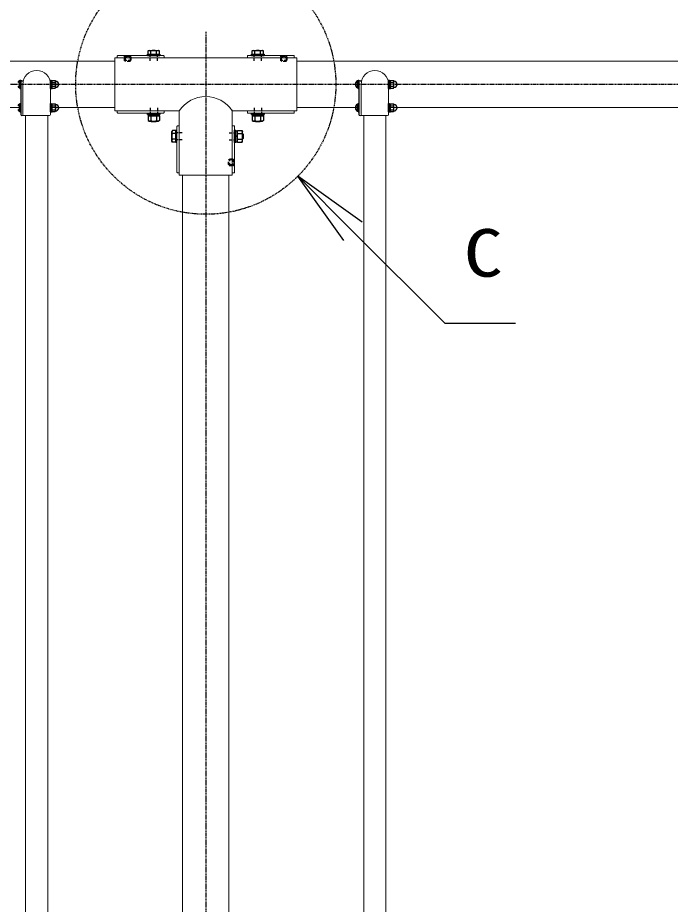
# Model space of a CAD drawing. Units: millimetres at full size; details may follow other scales. Extents: x -19540 to 57, y -990 to 13350.
# Drawn here: x -14511 to -13257, y 4873 to 6578 of the extents above; entities that cross this region are included whole.
import ezdxf
from ezdxf.enums import TextEntityAlignment as Align

# ---------------------------------------------------------------- set-up
doc = ezdxf.new("R2010")
doc.units = ezdxf.units.MM
for name, pattern in [('USER2', [6, 3, -1, 1, -1]), ('USER3', [8, 3, -1, 1, -1, 1, -1]), ('USER4', [8, 5, -3])]:
    doc.linetypes.add(name, pattern=pattern)
doc.layers.add('線', color=2, linetype='Continuous', lineweight=25)
doc.layers.add('補助', color=2, linetype='Continuous', lineweight=13)
doc.styles.add('ＭＳ ゴシック', font='')
doc.styles.get('ＭＳ ゴシック').set_extended_font_data('MS Gothic')

msp = doc.modelspace()

# ---------------------------------------------------------------- linework, layer by layer
at = {"layer": '線', "color": 20, "linetype": 'USER2'}
for p, q in [((-14150, 6550.8), (-14150, 3500)), ((-10769, 6450), (-17531, 6450))]:
    msp.add_line(p, q, dxfattribs=at)
at = {"layer": '線'}
for p, q in [((-14260.97, 6514.163), (-14259, 6515.3)), ((-14259, 6515.3), (-14241, 6515.3)), ((-14239.03, 6514.163), (-14241, 6515.3)), ((-14060.97, 6514.163), (-14059, 6515.3)), ((-14059, 6515.3), (-14041, 6515.3)), ((-14039.03, 6514.163), (-14041, 6515.3)), ((-14262, 6507.8), (-14238, 6507.8)), ((-14262, 6505.3), (-14262, 6507.8)), ((-14262, 6505.3), (-14238, 6505.3)), ((-14260.97, 6507.8), (-14260.97, 6514.163)), ((-14260.97, 6507.8), (-14239.03, 6507.8)), ((-14255.485, 6507.8), (-14255.485, 6514.163)), ((-14244.515, 6507.8), (-14244.515, 6514.163)), ((-14239.03, 6507.8), (-14239.03, 6514.163)), ((-14238, 6507.8), (-14238, 6505.3)), ((-14062, 6507.8), (-14038, 6507.8)), ((-14062, 6505.3), (-14062, 6507.8)), ((-14062, 6505.3), (-14038, 6505.3)), ((-14060.97, 6507.8), (-14060.97, 6514.163)), ((-14060.97, 6507.8), (-14039.03, 6507.8)), ((-14055.485, 6507.8), (-14055.485, 6514.163)), ((-14044.515, 6507.8), (-14044.515, 6514.163)), ((-14039.03, 6507.8), (-14039.03, 6514.163)), ((-14038, 6507.8), (-14038, 6505.3)), ((-14508.1, 6456.9), (-14507.1, 6456.9)), ((-14508.1, 6443.1), (-14508.1, 6456.9)), ((-14507.1, 6458), (-14505.5, 6458)), ((-14507.1, 6442), (-14507.1, 6458)), ((-14507.1, 6443.1), (-14507.1, 6456.9)), ((-14505.5, 6458), (-14505.5, 6442)), ((-14505.5, 6455), (-14505.5, 6392)), ((-14503.5, 6457), (-14500.559, 6457)), ((-14448.5, 6458), (-14446.9, 6458)), ((-14448.5, 6442), (-14448.5, 6458)), ((-14446.9, 6458), (-14446.9, 6442)), ((-14446.9, 6442.3), (-14446.9, 6457.7)), ((-14446.9, 6457.7), (-14444.9, 6457.7)), ((-14444.9, 6450.682), (-14446.9, 6450.146)), ((-14444.9, 6449.854), (-14446.9, 6449.318)), ((-14444.9, 6442.3), (-14444.9, 6457.7)), ((-14444.9, 6457.506), (-14439.125, 6457.506)), ((-14444.9, 6442.494), (-14444.9, 6457.506)), ((-14444.9, 6453.753), (-14439.125, 6453.753)), ((-14439.125, 6457.506), (-14438.4, 6456.25)), ((-14438.4, 6443.75), (-14438.4, 6456.25)), ((-13861.35, 6446.5), (-13861.35, 6453.5)), ((-13858.1, 6456.9), (-13857.1, 6456.9)), ((-13858.1, 6443.1), (-13858.1, 6456.9)), ((-13857.1, 6458), (-13855.5, 6458)), ((-13857.1, 6442), (-13857.1, 6458)), ((-13857.1, 6443.1), (-13857.1, 6456.9)), ((-13855.5, 6458), (-13855.5, 6442)), ((-13855.5, 6455), (-13855.5, 6392)), ((-13853.5, 6457), (-13850.559, 6457)), ((-13798.5, 6458), (-13796.9, 6458)), ((-13798.5, 6442), (-13798.5, 6458)), ((-13796.9, 6458), (-13796.9, 6442)), ((-13796.9, 6442.3), (-13796.9, 6457.7)), ((-13796.9, 6457.7), (-13794.9, 6457.7)), ((-13794.9, 6450.682), (-13796.9, 6450.146)), ((-13794.9, 6449.854), (-13796.9, 6449.318)), ((-13794.9, 6442.3), (-13794.9, 6457.7)), ((-13794.9, 6457.506), (-13789.125, 6457.506)), ((-13794.9, 6442.494), (-13794.9, 6457.506)), ((-13794.9, 6453.753), (-13789.125, 6453.753)), ((-13789.125, 6457.506), (-13788.4, 6456.25)), ((-13788.4, 6443.75), (-13788.4, 6456.25)), ((-14508.1, 6443.1), (-14507.1, 6443.1)), ((-14507.1, 6442), (-14505.5, 6442)), ((-14448.5, 6442), (-14446.9, 6442)), ((-14446.9, 6442.3), (-14444.9, 6442.3)), ((-14444.9, 6446.247), (-14439.125, 6446.247)), ((-14444.9, 6442.494), (-14439.125, 6442.494)), ((-14439.125, 6442.494), (-14438.4, 6443.75)), ((-13858.1, 6443.1), (-13857.1, 6443.1)), ((-13857.1, 6442), (-13855.5, 6442)), ((-13798.5, 6442), (-13796.9, 6442)), ((-13796.9, 6442.3), (-13794.9, 6442.3)), ((-13794.9, 6446.247), (-13789.125, 6446.247)), ((-13794.9, 6442.494), (-13789.125, 6442.494)), ((-13789.125, 6442.494), (-13788.4, 6443.75)), ((-14507.1, 6413), (-14505.5, 6413)), ((-14507.1, 6397), (-14507.1, 6413)), ((-14505.5, 6413), (-14505.5, 6397)), ((-14448.5, 6413), (-14446.9, 6413)), ((-14448.5, 6397), (-14448.5, 6413)), ((-14446.9, 6413), (-14446.9, 6397)), ((-14446.9, 6397.3), (-14446.9, 6412.7)), ((-14446.9, 6412.7), (-14444.9, 6412.7)), ((-14444.9, 6397.3), (-14444.9, 6412.7)), ((-14444.9, 6412.506), (-14439.125, 6412.506)), ((-14444.9, 6397.494), (-14444.9, 6412.506)), ((-14439.125, 6412.506), (-14438.4, 6411.25)), ((-13857.1, 6413), (-13855.5, 6413)), ((-13857.1, 6397), (-13857.1, 6413)), ((-13855.5, 6413), (-13855.5, 6397)), ((-13798.5, 6413), (-13796.9, 6413)), ((-13798.5, 6397), (-13798.5, 6413)), ((-13796.9, 6413), (-13796.9, 6397)), ((-13796.9, 6397.3), (-13796.9, 6412.7)), ((-13796.9, 6412.7), (-13794.9, 6412.7)), ((-13794.9, 6397.3), (-13794.9, 6412.7)), ((-13794.9, 6412.506), (-13789.125, 6412.506)), ((-13794.9, 6397.494), (-13794.9, 6412.506)), ((-13789.125, 6412.506), (-13788.4, 6411.25)), ((-14508.1, 6411.9), (-14507.1, 6411.9)), ((-14508.1, 6398.1), (-14508.1, 6411.9)), ((-14508.1, 6398.1), (-14507.1, 6398.1)), ((-14507.1, 6398.1), (-14507.1, 6411.9)), ((-14507.1, 6397), (-14505.5, 6397)), ((-14448.5, 6397), (-14446.9, 6397)), ((-14444.9, 6405.682), (-14446.9, 6405.146)), ((-14444.9, 6404.854), (-14446.9, 6404.318)), ((-14446.9, 6397.3), (-14444.9, 6397.3)), ((-14444.9, 6408.753), (-14439.125, 6408.753)), ((-14444.9, 6401.247), (-14439.125, 6401.247)), ((-14444.9, 6397.494), (-14439.125, 6397.494)), ((-14439.125, 6397.494), (-14438.4, 6398.75)), ((-14438.4, 6398.75), (-14438.4, 6411.25)), ((-13861.35, 6401.5), (-13861.35, 6408.5)), ((-13858.1, 6411.9), (-13857.1, 6411.9)), ((-13858.1, 6398.1), (-13858.1, 6411.9)), ((-13858.1, 6398.1), (-13857.1, 6398.1)), ((-13857.1, 6398.1), (-13857.1, 6411.9)), ((-13857.1, 6397), (-13855.5, 6397)), ((-13798.5, 6397), (-13796.9, 6397)), ((-13794.9, 6405.682), (-13796.9, 6405.146)), ((-13794.9, 6404.854), (-13796.9, 6404.318)), ((-13796.9, 6397.3), (-13794.9, 6397.3)), ((-13794.9, 6408.753), (-13789.125, 6408.753)), ((-13794.9, 6401.247), (-13789.125, 6401.247)), ((-13794.9, 6397.494), (-13789.125, 6397.494)), ((-13789.125, 6397.494), (-13788.4, 6398.75)), ((-13788.4, 6398.75), (-13788.4, 6411.25)), ((-14262, 6394.7), (-14238, 6394.7)), ((-14262, 6392.2), (-14262, 6394.7)), ((-14262, 6392.2), (-14238, 6392.2)), ((-14260.97, 6389.2), (-14239.03, 6389.2)), ((-14260.97, 6389.2), (-14260.97, 6380.337)), ((-14260.97, 6380.337), (-14259, 6379.2)), ((-14260.75, 6392.2), (-14239.25, 6392.2)), ((-14260.75, 6392.2), (-14260.75, 6389.2)), ((-14260.75, 6389.2), (-14239.25, 6389.2)), ((-14259, 6379.2), (-14241, 6379.2)), ((-14256, 6379.8), (-14254, 6377.8)), ((-14255.485, 6389.2), (-14255.485, 6380.337)), ((-14250.167, 6389.2), (-14250.971, 6392.2)), ((-14249.029, 6389.2), (-14249.833, 6392.2)), ((-14244, 6379.8), (-14246, 6377.8)), ((-14244.515, 6389.2), (-14244.515, 6380.337)), ((-14239.03, 6380.337), (-14241, 6379.2)), ((-14239.25, 6392.2), (-14239.25, 6389.2)), ((-14239.03, 6389.2), (-14239.03, 6380.337)), ((-14238, 6394.7), (-14238, 6392.2)), ((-14062, 6394.7), (-14038, 6394.7)), ((-14062, 6392.2), (-14062, 6394.7)), ((-14062, 6392.2), (-14038, 6392.2)), ((-14060.97, 6389.2), (-14039.03, 6389.2)), ((-14060.97, 6389.2), (-14060.97, 6380.337)), ((-14060.97, 6380.337), (-14059, 6379.2)), ((-14060.75, 6392.2), (-14039.25, 6392.2)), ((-14060.75, 6392.2), (-14060.75, 6389.2)), ((-14060.75, 6389.2), (-14039.25, 6389.2)), ((-14059, 6379.2), (-14041, 6379.2)), ((-14056, 6379.8), (-14054, 6377.8)), ((-14055.485, 6389.2), (-14055.485, 6380.337)), ((-14050.167, 6389.2), (-14050.971, 6392.2)), ((-14049.029, 6389.2), (-14049.833, 6392.2)), ((-14044, 6379.8), (-14046, 6377.8)), ((-14044.515, 6389.2), (-14044.515, 6380.337)), ((-14039.03, 6380.337), (-14041, 6379.2)), ((-14039.25, 6392.2), (-14039.25, 6389.2)), ((-14039.03, 6389.2), (-14039.03, 6380.337)), ((-14038, 6394.7), (-14038, 6392.2)), ((-14246, 6377.8), (-14254, 6377.8)), ((-14207.8, 6338), (-14207.8, 6362)), ((-14207.8, 6362), (-14205.3, 6362)), ((-14205.3, 6338), (-14205.3, 6362)), ((-14094.7, 6338), (-14094.7, 6362)), ((-14094.7, 6362), (-14092.2, 6362)), ((-14092.2, 6338), (-14092.2, 6362)), ((-14046, 6377.8), (-14054, 6377.8)), ((-14214.163, 6360.97), (-14215.3, 6359)), ((-14215.3, 6341), (-14215.3, 6359)), ((-14207.8, 6360.97), (-14214.163, 6360.97)), ((-14207.8, 6355.485), (-14214.163, 6355.485)), ((-14207.8, 6344.515), (-14214.163, 6344.515)), ((-14207.8, 6339.03), (-14207.8, 6360.97)), ((-14092.2, 6339.25), (-14092.2, 6360.75)), ((-14092.2, 6360.75), (-14089.2, 6360.75)), ((-14089.2, 6350.971), (-14092.2, 6350.167)), ((-14089.2, 6349.833), (-14092.2, 6349.029)), ((-14089.2, 6339.03), (-14089.2, 6360.97)), ((-14089.2, 6360.97), (-14080.337, 6360.97)), ((-14089.2, 6339.25), (-14089.2, 6360.75)), ((-14089.2, 6355.485), (-14080.337, 6355.485)), ((-14089.2, 6344.515), (-14080.337, 6344.515)), ((-14080.337, 6360.97), (-14079.2, 6359)), ((-14079.8, 6356), (-14077.8, 6354)), ((-14079.8, 6344), (-14077.8, 6346)), ((-14079.2, 6341), (-14079.2, 6359)), ((-14077.8, 6354), (-14077.8, 6346)), ((-14214.163, 6339.03), (-14215.3, 6341)), ((-14207.8, 6339.03), (-14214.163, 6339.03)), ((-14205.3, 6338), (-14207.8, 6338)), ((-14092.2, 6338), (-14094.7, 6338)), ((-14092.2, 6339.25), (-14089.2, 6339.25)), ((-14089.2, 6339.03), (-14080.337, 6339.03)), ((-14080.337, 6339.03), (-14079.2, 6341))]:
    msp.add_line(p, q, dxfattribs=at)
at = {"layer": '線', "color": 7, "lineweight": 13}
for p, q in [((-14325, 6399.2), (-14325, 6500.8)), ((-14325, 6500.8), (-13975, 6500.8)), ((-14320, 6504.3), (-14320, 6500.8)), ((-14320, 6500.8), (-14230, 6500.8)), ((-14231, 6505.3), (-14319, 6505.3)), ((-14230, 6500.8), (-14230, 6504.3)), ((-14070, 6500.8), (-14070, 6504.3)), ((-13980, 6500.8), (-14070, 6500.8)), ((-14069, 6505.3), (-13981, 6505.3)), ((-13980, 6504.3), (-13980, 6500.8)), ((-13975, 6399.2), (-13975, 6500.8)), ((-17225, 6494.55), (-14325, 6494.55)), ((-13975, 6494.55), (-11075, 6494.55)), ((-14501.5, 6450), (-14501.5, 6392)), ((-14448.5, 6450), (-14448.5, 6392)), ((-13851.5, 6450), (-13851.5, 6392)), ((-13798.5, 6450), (-13798.5, 6392)), ((-15098.5, 6405.45), (-14505.5, 6405.45)), ((-14448.5, 6405.45), (-14325, 6405.45)), ((-14325, 6399.2), (-14200.8, 6399.2)), ((-14320, 6395.7), (-14320, 6399.2)), ((-14320, 6399.2), (-14230, 6399.2)), ((-14230, 6399.2), (-14230, 6395.7)), ((-14200.8, 6275), (-14200.8, 6399.2)), ((-14099.2, 6399.2), (-14099.2, 6400.744)), ((-13975, 6399.2), (-14099.2, 6399.2)), ((-14099.2, 6275), (-14099.2, 6399.2)), ((-14070, 6399.2), (-14070, 6395.7)), ((-13980, 6399.2), (-14070, 6399.2)), ((-13980, 6395.7), (-13980, 6399.2)), ((-13975, 6405.45), (-13855.5, 6405.45)), ((-13798.5, 6405.45), (-13205.5, 6405.45)), ((-14503.5, 6390), (-14450.5, 6390)), ((-14496.35, 6390), (-14496.35, 3550)), ((-14453.65, 6390), (-14453.65, 3550)), ((-14231, 6394.7), (-14319, 6394.7)), ((-14069, 6394.7), (-13981, 6394.7)), ((-13853.5, 6390), (-13800.5, 6390)), ((-13846.35, 6390), (-13846.35, 3550)), ((-13803.65, 6390), (-13803.65, 3550)), ((-14205.3, 6369), (-14205.3, 6281)), ((-14200.8, 6370), (-14204.3, 6370)), ((-14200.8, 6280), (-14200.8, 6370)), ((-14099.2, 6370), (-14095.7, 6370)), ((-14099.2, 6280), (-14099.2, 6370)), ((-14094.7, 6369), (-14094.7, 6281)), ((-14204.3, 6280), (-14200.8, 6280)), ((-14095.7, 6280), (-14099.2, 6280)), ((-14200.8, 6275), (-14099.2, 6275)), ((-14194.55, 6275), (-14194.55, 3550)), ((-14105.45, 6275), (-14105.45, 3550))]:
    msp.add_line(p, q, dxfattribs=at)
at = {"layer": '線', "color": 4, "linetype": 'USER4'}
for p, q in [((-14306, 6495.1), (-14306, 6505.3)), ((-14306, 6502.25), (-14302.969, 6504)), ((-14306, 6502.25), (-14294, 6502.25)), ((-14306, 6502.25), (-14306, 6496)), ((-14305.3, 6495.1), (-14305.3, 6505.3)), ((-14305, 6502.827), (-14305, 6495)), ((-14302.969, 6504), (-14297.031, 6504)), ((-14294, 6502.25), (-14297.031, 6504)), ((-14295, 6502.827), (-14295, 6495)), ((-14294.7, 6495.1), (-14294.7, 6505.3)), ((-14294, 6495.1), (-14294, 6505.3)), ((-14294, 6502.25), (-14294, 6496)), ((-14257, 6495.1), (-14257, 6505.3)), ((-14243, 6495.1), (-14243, 6505.3)), ((-14057, 6495.1), (-14057, 6505.3)), ((-14043, 6495.1), (-14043, 6505.3)), ((-14006, 6495.1), (-14006, 6505.3)), ((-14006, 6502.25), (-14002.969, 6504)), ((-14006, 6502.25), (-13994, 6502.25)), ((-14006, 6502.25), (-14006, 6496)), ((-14005.3, 6495.1), (-14005.3, 6505.3)), ((-14005, 6502.827), (-14005, 6495)), ((-14002.969, 6504), (-13997.031, 6504)), ((-13994, 6502.25), (-13997.031, 6504)), ((-13995, 6502.827), (-13995, 6495)), ((-13994.7, 6495.1), (-13994.7, 6505.3)), ((-13994, 6495.1), (-13994, 6505.3)), ((-13994, 6502.25), (-13994, 6496)), ((-14306, 6496), (-14304, 6494)), ((-14294, 6496), (-14306, 6496)), ((-14296, 6494), (-14304, 6494)), ((-14294, 6496), (-14296, 6494)), ((-14006, 6496), (-14004, 6494)), ((-13994, 6496), (-14006, 6496)), ((-13996, 6494), (-14004, 6494)), ((-13994, 6496), (-13996, 6494)), ((-14257, 6404.9), (-14257, 6394.7)), ((-14243, 6404.9), (-14243, 6394.7)), ((-14057, 6404.9), (-14057, 6394.7)), ((-14043, 6404.9), (-14043, 6394.7)), ((-14195.1, 6357), (-14205.3, 6357)), ((-14104.9, 6357), (-14094.7, 6357)), ((-14195.1, 6343), (-14205.3, 6343)), ((-14104.9, 6343), (-14094.7, 6343)), ((-14104, 6306), (-14106, 6304)), ((-14106, 6296), (-14106, 6304)), ((-14104, 6294), (-14106, 6296)), ((-14097.173, 6305), (-14105, 6305)), ((-14097.173, 6295), (-14105, 6295)), ((-14104.9, 6306), (-14094.7, 6306)), ((-14104.9, 6305.3), (-14094.7, 6305.3)), ((-14104.9, 6294.7), (-14094.7, 6294.7)), ((-14104.9, 6294), (-14094.7, 6294)), ((-14104, 6294), (-14104, 6306)), ((-14097.75, 6306), (-14104, 6306)), ((-14097.75, 6294), (-14104, 6294)), ((-14097.75, 6306), (-14096, 6302.969)), ((-14097.75, 6306), (-14097.75, 6294)), ((-14097.75, 6294), (-14096, 6297.031)), ((-14096, 6302.969), (-14096, 6297.031))]:
    msp.add_line(p, q, dxfattribs=at)
at = {"layer": '線', "linetype": 'USER3'}
msp.add_circle((-14150, 6450), 250, dxfattribs=at)
at = {"layer": '線'}
for centre, radius, start, end in [((-14258.227, 6509.413), 5.485, 60.00001, 119.99999), ((-14250, 6501.504), 13.796, 66.57346, 113.42654), ((-14241.773, 6509.413), 5.485, 60.00001, 119.99999), ((-14058.227, 6509.413), 5.485, 60.00001, 119.99999), ((-14050, 6501.504), 13.796, 66.57346, 113.42654), ((-14041.773, 6509.413), 5.485, 60.00001, 119.99999), ((-14504.285, 6450), 7.884, 118.93814, 153.64619), ((-14504.285, 6450), 7.884, 206.35381, 241.06186), ((-14503.5, 6455), 2, 90, 180), ((-14442.375, 6455.629), 3.753, 330.00001, 29.99999), ((-14448.477, 6450), 10.076, 338.13461, 21.86539), ((-14438.655, 6450), 6.255, 272.33828, 87.66172), ((-13854.285, 6450), 7.884, 118.93814, 153.64619), ((-13854.285, 6450), 7.884, 206.35381, 241.06186), ((-13853.5, 6455), 2, 90, 180), ((-13792.375, 6455.629), 3.753, 330.00001, 29.99999), ((-13798.477, 6450), 10.076, 338.13461, 21.86539), ((-13788.655, 6450), 6.255, 272.33828, 87.66172), ((-14442.375, 6444.371), 3.753, 330.00001, 29.99999), ((-13792.375, 6444.371), 3.753, 330.00001, 29.99999), ((-14442.375, 6410.629), 3.753, 330.00001, 29.99999), ((-13792.375, 6410.629), 3.753, 330.00001, 29.99999), ((-14504.285, 6405), 7.884, 118.93814, 153.64619), ((-14504.285, 6405), 7.884, 206.35381, 241.06186), ((-14448.477, 6405), 10.076, 338.13461, 21.86539), ((-14442.375, 6399.371), 3.753, 330.00001, 29.99999), ((-14438.655, 6405), 6.255, 272.33828, 87.66172), ((-13854.285, 6405), 7.884, 118.93814, 153.64619), ((-13854.285, 6405), 7.884, 206.35381, 241.06186), ((-13798.477, 6405), 10.076, 338.13461, 21.86539), ((-13792.375, 6399.371), 3.753, 330.00001, 29.99999), ((-13788.655, 6405), 6.255, 272.33828, 87.66172), ((-14503.5, 6392), 2, 180, 270), ((-14258.227, 6385.087), 5.485, 240.00001, 299.99999), ((-14250, 6392.996), 13.796, 246.57346, 293.42654), ((-14241.773, 6385.087), 5.485, 240.00001, 299.99999), ((-14058.227, 6385.087), 5.485, 240.00001, 299.99999), ((-14050, 6392.996), 13.796, 246.57346, 293.42654), ((-14041.773, 6385.087), 5.485, 240.00001, 299.99999), ((-13853.5, 6392), 2, 180, 270), ((-14201.504, 6350), 13.796, 156.57346, 203.42654), ((-14209.413, 6358.227), 5.485, 150.00001, 209.99999), ((-14209.413, 6341.773), 5.485, 150.00001, 209.99999), ((-14085.087, 6358.227), 5.485, 330.00001, 29.99999), ((-14092.996, 6350), 13.796, 336.57346, 23.42654), ((-14085.087, 6341.773), 5.485, 330.00001, 29.99999)]:
    msp.add_arc(centre, radius, start, end, dxfattribs=at)
at = {"layer": '線', "color": 7, "lineweight": 13}
for centre, radius, start, end in [((-14319, 6504.3), 1, 90, 180), ((-14231, 6504.3), 1, 0, 90), ((-14069, 6504.3), 1, 90, 180), ((-13981, 6504.3), 1, 0, 90), ((-14475, 6450), 26.5, 0, 180), ((-13825, 6450), 26.5, 0, 180), ((-14150, 6365.852), 60.768, 33.28308, 146.71692), ((-14319, 6395.7), 1, 180, 270), ((-14231, 6395.7), 1, 270, 0), ((-14069, 6395.7), 1, 180, 270), ((-13981, 6395.7), 1, 270, 0), ((-14499.5, 6392), 2, 180, 270), ((-14450.5, 6392), 2, 270, 0), ((-13849.5, 6392), 2, 180, 270), ((-13800.5, 6392), 2, 270, 0), ((-14204.3, 6369), 1, 90, 180), ((-14095.7, 6369), 1, 0, 90), ((-14204.3, 6281), 1, 180, 270), ((-14095.7, 6281), 1, 270, 0)]:
    msp.add_arc(centre, radius, start, end, dxfattribs=at)
at = {"layer": '補助', "lineweight": 25}
for p, q in [((-13884.835, 6149.48), (-13973.223, 6273.223)), ((-13849.48, 6184.835), (-13973.223, 6273.223)), ((-13973.223, 6273.223), (-13867.157, 6167.157)), ((-13867.157, 6167.157), (-13690.381, 5990.381)), ((-13690.381, 5990.381), (-13640.381, 5990.381)), ((-13640.381, 5990.381), (-13555.023, 5990.381))]:
    msp.add_line(p, q, dxfattribs=at)

# ---------------------------------------------------------------- texts
at = {"layer": '補助', "style": 'ＭＳ ゴシック', "width": 1.2}
msp.add_text('C', height=91.64, dxfattribs=at).set_placement((-13654.131, 6171.631), align=Align.TOP_LEFT)

doc.saveas('drawing.dxf')
